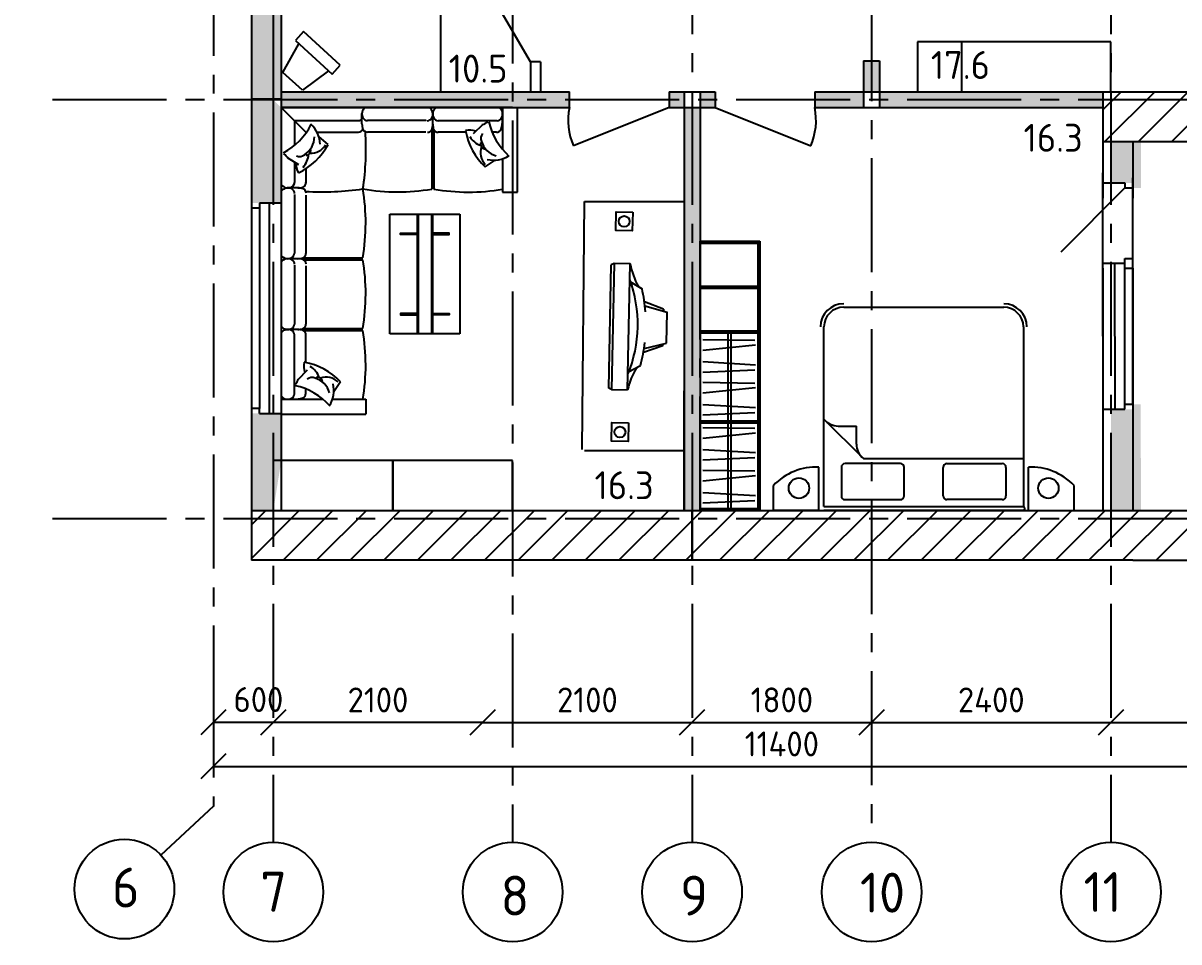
# Model space of a CAD drawing. Header units: millimetres. Extents: x -257254 to 390979, y -202328 to 355504.
# Drawn here: x 89720 to 101310, y 75030 to 84244 of the extents above; entities that cross this region are included whole.
import ezdxf

# ---------------------------------------------------------------- set-up
doc = ezdxf.new("R2010")
doc.units = ezdxf.units.MM
doc.linetypes.add('CENTER2', pattern=[28.575, 19.05, -3.175, 3.175, -3.175])
doc.layers.get('0').update_dxf_attribs({"lineweight": 25})
for name, color, linetype in [('МЕБЕЛЬ', 104, 'Continuous'), ('Окна', 4, 'Continuous'), ('оси', 1, 'CENTER2')]:
    doc.layers.add(name, color=color, linetype=linetype)
doc.styles.get("Standard").update_dxf_attribs({"font": 'GOST_Common.ttf'})
doc.dimstyles.new('ISO-25', dxfattribs={"dimtxt": 250, "dimasz": 250, "dimexe": 1.25, "dimexo": 0.625, "dimgap": 100, "dimtad": 1, "dimdec": 0, "dimtxsty": 'Standard', "dimblk": 'OBLIQUE', "dimcen": 2.5, "dimadec": 0, "dimazin": 0, "dimtfac": 1, "dimtdec": 0, "dimtmove": 0, "dimatfit": 3, "dimfxl": 1, "dimarcsym": 0})

# ---------------------------------------------------------------- blocks, each defined once
blk = doc.blocks.new('_Oblique')
at = {"color": 0, "linetype": 'ByBlock', "lineweight": -2}
blk.add_line((-0.5, -0.5), (0.5, 0.5), dxfattribs=at)
blk = doc.blocks.new('*D21')
at = {"color": 0, "lineweight": -2, "ltscale": 50, "transparency": 16777216}
for p, q in [((94329, 77232), (94329, 77232)), ((94329, 77231), (96429, 77231)), ((96429, 77232), (96429, 77232))]:
    blk.add_line(p, q, dxfattribs=at)
at = {"color": 0, "lineweight": -2, "ltscale": 50, "transparency": 16777216, "xscale": 250, "yscale": 250, "zscale": 250, "rotation": 180}
blk.add_blockref('_Oblique', (94329, 77231), dxfattribs=at)
at = {"color": 0, "lineweight": -2, "ltscale": 50, "transparency": 16777216, "xscale": 250, "yscale": 250, "zscale": 250}
blk.add_blockref('_Oblique', (96429, 77231), dxfattribs=at)
at = {"color": 0, "ltscale": 50, "transparency": 16777216, "insert": (95379, 77456), "char_height": 250, "attachment_point": 5}
blk.add_mtext('2100', dxfattribs=at)
blk = doc.blocks.new('*D22')
at = {"color": 0, "lineweight": -2, "ltscale": 50, "transparency": 16777216}
for p, q in [((96429, 77231), (98229, 77231)), ((96429, 77230), (96429, 77230)), ((98229, 77230), (98229, 77230))]:
    blk.add_line(p, q, dxfattribs=at)
at = {"color": 0, "lineweight": -2, "ltscale": 50, "transparency": 16777216, "xscale": 250, "yscale": 250, "zscale": 250, "rotation": 180}
blk.add_blockref('_Oblique', (96429, 77231), dxfattribs=at)
at = {"color": 0, "lineweight": -2, "ltscale": 50, "transparency": 16777216, "xscale": 250, "yscale": 250, "zscale": 250}
blk.add_blockref('_Oblique', (98229, 77231), dxfattribs=at)
at = {"color": 0, "ltscale": 50, "transparency": 16777216, "insert": (97329, 77456), "char_height": 250, "attachment_point": 5}
blk.add_mtext('1800', dxfattribs=at)
blk = doc.blocks.new('*D23')
at = {"color": 0, "lineweight": -2, "ltscale": 50, "transparency": 16777216}
for p, q in [((98229, 77231), (100629, 77231)), ((98229, 77230), (98229, 77230)), ((100629, 77232), (100629, 77232))]:
    blk.add_line(p, q, dxfattribs=at)
at = {"color": 0, "lineweight": -2, "ltscale": 50, "transparency": 16777216, "xscale": 250, "yscale": 250, "zscale": 250, "rotation": 180}
blk.add_blockref('_Oblique', (98229, 77231), dxfattribs=at)
at = {"color": 0, "lineweight": -2, "ltscale": 50, "transparency": 16777216, "xscale": 250, "yscale": 250, "zscale": 250}
blk.add_blockref('_Oblique', (100629, 77231), dxfattribs=at)
at = {"color": 0, "ltscale": 50, "transparency": 16777216, "insert": (99429, 77456), "char_height": 250, "attachment_point": 5}
blk.add_mtext('2400', dxfattribs=at)
blk = doc.blocks.new('*D24')
at = {"color": 0, "lineweight": -2, "ltscale": 50, "transparency": 16777216}
for p, q in [((100629, 77232), (100629, 77232)), ((100629, 77231), (103029, 77231)), ((103029, 77232), (103029, 77232))]:
    blk.add_line(p, q, dxfattribs=at)
at = {"color": 0, "lineweight": -2, "ltscale": 50, "transparency": 16777216, "xscale": 250, "yscale": 250, "zscale": 250, "rotation": 180}
blk.add_blockref('_Oblique', (100629, 77231), dxfattribs=at)
at = {"color": 0, "lineweight": -2, "ltscale": 50, "transparency": 16777216, "xscale": 250, "yscale": 250, "zscale": 250}
blk.add_blockref('_Oblique', (103029, 77231), dxfattribs=at)
at = {"color": 0, "ltscale": 50, "transparency": 16777216, "insert": (101829, 77456), "char_height": 250, "attachment_point": 5}
blk.add_mtext('2400', dxfattribs=at)
blk = doc.blocks.new('*D25')
at = {"color": 0, "lineweight": -2, "ltscale": 50, "transparency": 16777216}
for p, q in [((92229, 77232), (92229, 77232)), ((94329, 77231), (92229, 77231)), ((94329, 77232), (94329, 77232))]:
    blk.add_line(p, q, dxfattribs=at)
at = {"color": 0, "lineweight": -2, "ltscale": 50, "transparency": 16777216, "xscale": 250, "yscale": 250, "zscale": 250, "rotation": 180}
blk.add_blockref('_Oblique', (92229, 77231), dxfattribs=at)
at = {"color": 0, "lineweight": -2, "ltscale": 50, "transparency": 16777216, "xscale": 250, "yscale": 250, "zscale": 250}
blk.add_blockref('_Oblique', (94329, 77231), dxfattribs=at)
at = {"color": 0, "ltscale": 50, "transparency": 16777216, "insert": (93279, 77456), "char_height": 250, "attachment_point": 5}
blk.add_mtext('2100', dxfattribs=at)
blk = doc.blocks.new('*D66')
at = {"color": 0, "lineweight": -2, "transparency": 16777216}
for p, q in [((91629, 77232), (91629, 77230)), ((92229, 77231), (91629, 77231)), ((92229, 77232), (92229, 77232))]:
    blk.add_line(p, q, dxfattribs=at)
at = {"color": 0, "lineweight": -2, "transparency": 16777216, "xscale": 250, "yscale": 250, "zscale": 250, "rotation": 180}
blk.add_blockref('_Oblique', (91629, 77231), dxfattribs=at)
at = {"color": 0, "lineweight": -2, "transparency": 16777216, "xscale": 250, "yscale": 250, "zscale": 250}
blk.add_blockref('_Oblique', (92229, 77231), dxfattribs=at)
at = {"color": 0, "transparency": 16777216, "insert": (92080, 77460), "char_height": 250, "attachment_point": 5}
blk.add_mtext('600', dxfattribs=at)
blk = doc.blocks.new('*D69')
at = {"color": 0, "lineweight": -2, "transparency": 16777216}
for p, q in [((103029, 77635), (103029, 76788)), ((91629, 77192), (91629, 76788)), ((91629, 76790), (103029, 76790))]:
    blk.add_line(p, q, dxfattribs=at)
at = {"color": 0, "lineweight": -2, "transparency": 16777216, "xscale": 250, "yscale": 250, "zscale": 250, "rotation": 180}
blk.add_blockref('_Oblique', (91629, 76790), dxfattribs=at)
at = {"color": 0, "lineweight": -2, "transparency": 16777216, "xscale": 250, "yscale": 250, "zscale": 250}
blk.add_blockref('_Oblique', (103029, 76790), dxfattribs=at)
at = {"color": 0, "transparency": 16777216, "insert": (97329, 77015), "char_height": 250, "attachment_point": 5}
blk.add_mtext('11400', dxfattribs=at)

msp = doc.modelspace()

# ---------------------------------------------------------------- hatches: boundary and pattern name
h = msp.add_hatch()
h.set_pattern_fill('LINE', color=256, scale=75, angle=45)
h.paths.add_polyline_path([(84269.1248, 96076.14076), (83829.02596, 96076.14076), (83829.02596, 95656.14076), (84319.02935, 95656.14076), (84319.04756, 95736.2669), (84269.04756, 95736.27826)])
h.paths.add_polyline_path([(84269.14298, 96156.14076), (83829.02596, 96156.14076), (83829.02596, 96076.14076), (84269.1248, 96076.14076)])
h.paths.add_polyline_path([(88029.02596, 96076.14076), (85179.12483, 96076.14076), (85179.04754, 95736.07144), (85129.04754, 95736.08281), (85129.02937, 95656.14076), (88029.02596, 95656.14076)])
h.paths.add_polyline_path([(88029.02596, 96156.14076), (85179.14301, 96156.14076), (85179.12483, 96076.14076), (88029.02596, 96076.14076)])
h.paths.add_polyline_path([(88641.31346, 96076.14076), (88029.02596, 96076.14076), (88029.02596, 95656.14076), (88641.31346, 95656.14076)])
h.paths.add_polyline_path([(88641.31346, 96156.14076), (88029.02596, 96156.14076), (88029.02596, 96076.14076), (88641.31346, 96076.14076)])
h.paths.add_polyline_path([(89829.02596, 96076.14076), (89541.31346, 96076.14076), (89541.31346, 95656.14076), (89829.02596, 95656.14076)])
h.paths.add_polyline_path([(90226.71928, 96076.14076), (89829.02596, 96076.14076), (89829.02596, 95656.14076), (90226.71928, 95656.14076)])
h.paths.add_polyline_path([(89829.02596, 96156.14076), (89541.31346, 96156.14076), (89541.31346, 96076.14076), (89829.02596, 96076.14076)])
h.paths.add_polyline_path([(90226.71928, 96156.14076), (89829.02596, 96156.14076), (89829.02596, 96076.14076), (90226.71928, 96076.14076)])
h.paths.add_polyline_path([(79756.60777, 105928.96897), (79543.96164, 106258.25342), (79583.19033, 106289.25519), (79533.41597, 106352.23814), (79209.02596, 106096.14076), (79209.02596, 104396.14076), (79661.44414, 104396.14076)])
h.paths.add_polyline_path([(80924.00783, 107216.15399), (80974.00783, 107216.14263), (80974.02601, 107296.14262), (80729.18573, 107296.2669), (80522.32176, 107133.0485), (80571.75307, 107070.49964), (80620.68613, 107089.2218), (80725.28447, 106956.86626), (80923.93055, 106876.14076), (80923.95264, 106973.3203)])
h.paths.add_polyline_path([(80923.93055, 106876.14076), (80715.5801, 106969.14588), (80870.41467, 106773.22297)])
h.paths.add_polyline_path([(82729.18573, 107296.01462), (82484.02586, 107295.96917), (82484.00768, 107215.96917), (82534.01677, 107215.95781), (82533.94275, 106970.25072), (82453.19725, 106876.14076), (82732.76744, 106956.86626), (82837.36578, 107089.2218), (82886.19019, 107070.36215), (82935.6215, 107132.91101)])
h.paths.add_polyline_path([(82742.47181, 106969.14588), (82533.93045, 106876.14076), (82586.46825, 106771.74376)])
h.paths.add_polyline_path([(84249.02596, 106096.14076), (83924.63594, 106352.23814), (83874.86158, 106289.25519), (83914.09027, 106258.25342), (83749.02596, 106150.61564), (83749.02596, 104476.14076), (84249.02596, 104476.14076)])
h.paths.add_polyline_path([(83829.02596, 106150.61564), (83653.86233, 105928.96897), (83749.02596, 105853.83979), (83829.02596, 105790.30438)])
h.paths.add_polyline_path([(88029.02596, 106150.61564), (87943.96164, 106258.25342), (87983.19033, 106289.25519), (87933.41597, 106352.23814), (87609.02596, 106096.14076), (87609.02596, 104396.14076), (88029.02596, 104396.14076)])
h.paths.add_polyline_path([(88029.02596, 106150.61564), (88029.02596, 105793.15046), (88202.98824, 105930.4891)])
h.paths.add_polyline_path([(88109.02596, 105856.30835), (88029.02596, 105793.15046), (88029.02596, 104476.14076), (88109.02596, 104476.14076)])
h.paths.add_polyline_path([(89324.01696, 107216.32372), (89374.00783, 107216.14263), (89374.02601, 107296.14262), (89129.18573, 107296.2669), (88922.43041, 107132.91101), (88971.86172, 107070.36215), (89010.98176, 107101.50141), (89115.5801, 106969.14588), (89323.93055, 106876.14076), (89323.94356, 106973.38678)])
h.paths.add_polyline_path([(89323.93055, 106876.14076), (89115.5801, 106969.14588), (89270.38232, 106773.2639)])
h.paths.add_polyline_path([(91129.18573, 107296.01462), (90884.02586, 107295.96917), (90884.00768, 107215.96917), (90933.99764, 107215.95781), (90933.9223, 106796.09531), (90929.80134, 106796.12169), (90938.04137, 106876.12169), (91132.76744, 106956.86626), (91237.36578, 107089.2218), (91286.29884, 107070.49964), (91335.73015, 107133.0485)])
h.paths.add_polyline_path([(91142.47181, 106969.14588), (90854.11139, 106876.14076), (90986.46825, 106771.74376)])
h.paths.add_polyline_path([(92649.02596, 106096.14076), (92324.63594, 106352.23814), (92274.86158, 106289.25519), (92314.09027, 106258.25342), (92229.02596, 106150.61564), (92229.02596, 104476.14076), (92649.02596, 104476.14076)])
h.paths.add_polyline_path([(92229.02596, 106150.61564), (92053.86233, 105928.96897), (92149.02596, 105853.83979), (92149.02596, 105847.33451), (92229.02596, 105784.17661)])
h.paths.add_polyline_path([(92229.02596, 105784.17661), (92149.02596, 105847.33451), (92149.02596, 104476.14076), (92229.02596, 104476.14076)])
h.paths.add_polyline_path([(98349.02596, 106016.14076), (98399.02596, 106016.14076), (98399.02596, 106096.14076), (96429.02596, 106096.14076), (96429.02596, 105676.14076), (98349.02596, 105676.14076)])
h.paths.add_polyline_path([(100629.02596, 106096.14076), (99809.02596, 106096.14076), (99809.02596, 106016.14076), (99859.02596, 106016.14076), (99859.02596, 105676.14076), (100629.02596, 105676.14076)])
h.paths.add_polyline_path([(101829.02596, 106096.14076), (100629.02596, 106096.14076), (100629.02596, 105676.14076), (101829.02596, 105676.14076)])
h.paths.add_polyline_path([(98349.02596, 105676.14076), (96429.02596, 105676.14076), (96429.02596, 105596.14076), (98349.02596, 105596.14076)])
h.paths.add_polyline_path([(101829.02596, 105676.14076), (100629.02596, 105676.14076), (100629.02596, 105597.83062), (101750.72754, 105597.83062), (101829.02596, 105597.56509)])
h.paths.add_polyline_path([(100629.02596, 105676.14076), (99859.02596, 105676.14076), (99859.02596, 105597.83062), (100629.02596, 105597.83062)])
h.paths.add_polyline_path([(102249.02596, 106096.14076), (101829.02596, 106096.14076), (101829.02596, 105676.14076), (102249.02596, 105676.14076)])
h.paths.add_polyline_path([(102249.02596, 105676.14076), (101829.02596, 105676.14076), (101829.02596, 105597.56509), (101829.02596, 105596.14076), (102249.02596, 105596.14076)])
h.paths.add_polyline_path([(102249.02596, 105596.14076), (101829.02596, 105596.14076), (101829.02596, 104476.14076), (102249.02596, 104476.14076)])
h.paths.add_polyline_path([(101829.02596, 105596.14076), (101749.02596, 105596.14076), (101749.02882, 104476.14076), (101829.02596, 104476.14076)])
h.paths.add_polyline_path([(102249.02596, 104476.14076), (101829.02596, 104476.14076), (101829.02596, 104096.05804), (102169.02596, 104096.05804), (102169.02596, 104046.05804), (102249.02596, 104046.05804)])
h.paths.add_polyline_path([(101829.02596, 104476.14076), (101749.02882, 104476.14076), (101749.0298, 104096.05804), (101829.02596, 104096.05804)])
h.paths.add_polyline_path([(102249.02596, 102036.05804), (102169.02596, 102036.05804), (102169.02596, 101986.05804), (101829.02596, 101986.05804), (101829.02596, 100276.14076), (102249.02596, 100276.14076)])
h.paths.add_polyline_path([(101829.02596, 101986.05804), (101749.0352, 101986.05804), (101749.03958, 100276.14076), (101829.02596, 100276.14076)])
h.paths.add_polyline_path([(102249.02596, 96496.14076), (100629.02596, 96496.14076), (100629.02596, 96076.14076), (102304.7226, 96076.14076), (102409.64482, 96159.6608), (102440.78451, 96120.5415), (102505.1206, 96171.75422)])
h.paths.add_polyline_path([(101946.34822, 96076.14076), (100629.02596, 96076.14076), (100629.02596, 95996.14076), (102009.50611, 95996.14076)])
h.paths.add_polyline_path([(102249.02596, 88096.14076), (100549.02596, 88096.14076), (100549.02596, 87676.14076), (102304.7226, 87676.14076), (102409.64482, 87759.6608), (102440.78451, 87720.5415), (102505.1206, 87771.75422)])
h.paths.add_polyline_path([(101947.32502, 87676.14076), (100549.02596, 87676.14076), (100549.02596, 87596.14076), (102006.72498, 87596.14076), (102082.94196, 87499.59926), (102085.24966, 87501.43622)])
h.paths.add_polyline_path([(103284.81847, 86782.39757), (103223.97279, 86733.96328), (103255.7447, 86695.90254), (103121.54533, 86589.07735), (103029.04309, 86381.39591), (103127.56161, 86381.37352), (103369.20895, 86381.3186), (103368.96475, 86331.31865), (103448.83861, 86331.3005), (103449.02596, 86576.14076)])
h.paths.add_polyline_path([(103121.08747, 86589.65671), (102927.08682, 86435.22859), (103029.04309, 86381.39591), (102948.91306, 86381.41412)])
h.paths.add_polyline_path([(103029.04309, 86381.39591), (103029.07144, 86381.3959), (103127.56161, 86381.37352)], flags=17)
h.paths.add_polyline_path([(103449.02596, 84576.14077), (103448.96139, 84821.29148), (103368.83525, 84821.32788), (103368.84303, 84771.31878), (102948.84304, 84771.41424), (103029.02596, 84771.39602), (103029.02596, 84826.14076), (103029.02596, 84749.72199), (103121.70078, 84563.40087), (103255.90014, 84456.57568), (103225.03236, 84417.80044), (103285.87804, 84369.36615)])
h.paths.add_polyline_path([(103029.02596, 84749.72199), (103029.02596, 84771.39602), (102927.24227, 84717.24964), (103121.24292, 84562.82152)])
h.paths.add_polyline_path([(102505.1206, 83380.52731), (102440.78451, 83431.74003), (102409.64482, 83392.62073), (102304.7226, 83476.14076), (100548.53891, 83476.14076), (100548.53891, 83056.14076), (102249.02596, 83056.14076)])
h.paths.add_polyline_path([(102085.24966, 83650.8453), (101947.32502, 83476.14076), (102304.7226, 83476.14076)])
h.paths.add_polyline_path([(102085.24966, 83650.8453), (102082.94196, 83652.68227), (102006.72498, 83556.14076), (100629.02596, 83556.14076), (100629.02596, 83476.14076), (101947.32502, 83476.14076)])
h.paths.add_polyline_path([(100629.02596, 79276.14076), (98229.02596, 79276.14076), (98229.02596, 78856.14076), (100629.02596, 78856.14076)])
h.paths.add_polyline_path([(98229.02596, 79276.14076), (96429.02596, 79276.14076), (96429.02596, 78856.14076), (98229.02596, 78856.14076)])
h.paths.add_polyline_path([(96429.02596, 79276.14076), (94329.02596, 79276.14076), (94329.02596, 78856.14076), (96429.02596, 78856.14076)])
h.paths.add_polyline_path([(94329.02596, 79276.14076), (92229.02596, 79276.14076), (92229.02596, 78856.14076), (94329.02596, 78856.14076)])
h.paths.add_polyline_path([(92229.02596, 79276.14076), (92009.02596, 79276.14076), (92009.02596, 78856.14076), (92229.02596, 78856.14076)])
h.paths.add_polyline_path([(92229.02596, 79356.14076), (92009.02596, 79356.14076), (92009.02596, 79276.14076), (92229.02596, 79276.14076)])
h.paths.add_polyline_path([(94329.02596, 79356.14076), (93429.02596, 79356.14076), (92229.02596, 79356.14076), (92229.02596, 79276.14076), (94329.02596, 79276.14076)])
h.paths.add_polyline_path([(96429.02596, 79356.14076), (94329.02596, 79356.14076), (94329.02596, 79276.14076), (96429.02596, 79276.14076)])
h.paths.add_polyline_path([(98229.02596, 79356.14076), (97748.89825, 79356.14076), (96509.02596, 79356.14076), (96429.02596, 79356.14076), (96429.02596, 79276.14076), (98229.02596, 79276.14076)])
h.paths.add_polyline_path([(100629.02596, 79356.14076), (98229.02596, 79356.14076), (98229.02596, 79276.14076), (100629.02596, 79276.14076)])
h = msp.add_hatch()
h.set_pattern_fill('AR-SAND', color=256, scale=5)
h.paths.add_polyline_path([(100929.24832, 88821.75325), (100850.70266, 88821.69861), (100850.01028, 88771.69811), (100628.78247, 88771.54421), (100629.02596, 88096.14076), (100929.02596, 88096.14076)])
h.paths.add_polyline_path([(92309.02596, 95656.14076), (92009.02596, 95656.14076), (92009.02596, 90976.14076), (92309.02596, 90976.14076)])
h.paths.add_polyline_path([(92309.02596, 90976.14076), (92009.02596, 90976.14076), (92009.02596, 90317.36501), (92009.02596, 90317.36501), (92009.02596, 90367.36501), (92309.02596, 90367.36501)])
h.paths.add_polyline_path([(92309.02596, 88257.36501), (92009.02596, 88257.36501), (92009.02596, 88307.36501), (92009.02596, 88307.36501), (92009.02596, 87676.14076), (92309.02596, 87676.14076)])
h.paths.add_polyline_path([(92309.02596, 87676.14076), (92009.02596, 87676.14076), (92009.02596, 86389.24498), (92009.02596, 86389.24498), (92009.02596, 86439.24498), (92309.02596, 86439.24498)])
h.paths.add_polyline_path([(92309.02596, 84329.24498), (92009.02596, 84329.24498), (92009.02596, 84379.24498), (92009.02596, 83476.14076), (92309.02596, 83476.14076)])
h.paths.add_polyline_path([(92309.02596, 83396.14076), (92229.02596, 83476.14076), (92009.02596, 83476.14076), (92009.02596, 82389.04443), (92009.02596, 82389.04443), (92009.02596, 82439.04443), (92309.02596, 82439.04443)])
h.paths.add_polyline_path([(92309.02596, 80329.04443), (92009.02596, 80329.04443), (92009.02596, 80379.04443), (92009.02596, 79356.14076), (92229.02596, 79356.14076), (92309.02596, 79856.14076)])
h.paths.add_polyline_path([(100928.64347, 80421.75283), (100849.8365, 80421.698), (100849.87129, 80371.69802), (100628.64347, 80371.54411), (100629.02596, 79356.14076), (100929.02596, 79356.14076)])
h.paths.add_polyline_path([(100929.02596, 83056.14076), (100629.02596, 83056.14076), (100628.62097, 82641.54475), (100847.95654, 82641.69733), (100848.32688, 82591.69758), (100928.95652, 82591.75367)])
h.paths.add_polyline_path([(100929.02596, 91456.14076), (100629.02596, 91456.14076), (100629.02596, 91141.54495), (100848.36153, 91141.69754), (100848.39631, 91091.69755), (100929.02596, 91091.75364)])
at = {"ltscale": 50}
h = msp.add_hatch(color=256, dxfattribs=at)
h.dxf.hatch_style = 1
h.paths.add_polyline_path([(94329.02596, 87756.14076), (93083.39511, 87756.14076), (92309.02596, 87756.14076), (92309.02596, 87676.14076), (94329.02596, 87676.14076)])
h.paths.add_polyline_path([(94329.02596, 87676.14076), (92309.02596, 87676.14076), (92309.02596, 87596.14076), (93083.39511, 87596.14076), (94329.02596, 87596.14076)])
h.paths.add_polyline_path([(95031.69053, 87756.14076), (94329.02596, 87756.14076), (94329.02596, 87676.14076), (95031.69053, 87676.14076)])
h.paths.add_polyline_path([(95031.69053, 87676.14076), (94329.02596, 87676.14076), (94329.02596, 87596.14076), (95031.69053, 87596.14076)])
h.paths.add_polyline_path([(96349.02596, 87756.14076), (96031.69053, 87756.14076), (96031.69053, 87676.14076), (96349.02596, 87676.14076)])
h.paths.add_polyline_path([(96349.02596, 87676.14076), (96031.69053, 87676.14076), (96031.69053, 87596.14076), (96349.02596, 87596.14076)])
h.paths.add_polyline_path([(98149.02596, 83556.14076), (97659.02596, 83556.14076), (97659.02596, 83476.14076), (98149.02596, 83476.14076)])
h.paths.add_polyline_path([(100548.53891, 83556.14076), (99638.88258, 83556.14076), (98309.02596, 83556.14076), (98309.02596, 83476.14076), (100548.53891, 83476.14076)])
h.paths.add_polyline_path([(100548.53891, 83476.14076), (98309.02596, 83476.14076), (98309.02596, 83396.14076), (100548.53891, 83396.14076)])
h.paths.add_polyline_path([(98309.02596, 83866.14076), (98229.02596, 83866.14076), (98229.02596, 83556.14076), (98309.02596, 83556.14076)])
h.paths.add_polyline_path([(98229.02596, 83866.14076), (98149.02596, 83866.14076), (98149.02596, 83556.14076), (98229.02596, 83556.14076)])
h.paths.add_polyline_path([(98149.02596, 83476.14076), (97659.02596, 83476.14076), (97659.02596, 83396.14076), (98149.02596, 83396.14076)])
h.paths.add_polyline_path([(98149.02596, 87676.14076), (98149.02596, 87756.14076), (96509.02596, 87756.14076), (96509.02596, 87676.14076)])
h.paths.add_polyline_path([(98309.02596, 87756.14076), (98309.02596, 87676.14076), (100549.02596, 87676.14076), (100549.02596, 87756.14076)])
h.paths.add_polyline_path([(98149.02596, 87596.14076), (98149.02596, 87676.14076), (96509.02596, 87676.14076), (96509.02596, 87596.14076)])
h.paths.add_polyline_path([(98309.02596, 87676.14076), (98309.02596, 87596.14076), (100549.02596, 87596.14076), (100549.02596, 87676.14076)])
h = msp.add_hatch(color=256, dxfattribs=at)
h.dxf.hatch_style = 1
h.paths.add_polyline_path([(98229.02596, 87596.14076), (98149.02596, 87596.14076), (98149.02596, 84866.14076), (98229.02596, 84866.14076)])
h.paths.add_polyline_path([(98309.02596, 87596.14076), (98229.02596, 87596.14076), (98229.02596, 84866.14076), (98309.02596, 84866.14076)])
h.paths.add_polyline_path([(94329.02596, 83556.14076), (92309.02596, 83556.14076), (92309.02596, 83476.14076), (94329.02596, 83476.14076)])
h.paths.add_polyline_path([(94329.02596, 83476.14076), (92309.02596, 83476.14076), (92309.02596, 83396.14076), (94329.02596, 83396.14076)])
h.paths.add_polyline_path([(95199.02596, 83556.14076), (94329.02596, 83556.14076), (94329.02596, 83476.14076), (95199.02596, 83476.14076)])
h.paths.add_polyline_path([(95199.02596, 83476.14076), (94329.02596, 83476.14076), (94329.02596, 83396.14076), (95199.02596, 83396.14076)])
h.paths.add_polyline_path([(96349.02596, 83556.14076), (96199.02596, 83556.14076), (96199.02596, 83476.14076), (96349.02596, 83476.14076)])
h.paths.add_polyline_path([(96349.02596, 83476.14076), (96199.02596, 83476.14076), (96199.02596, 83396.14076), (96349.02596, 83396.14076)])
h.paths.add_polyline_path([(96659.02596, 83556.14076), (96509.02596, 83556.14076), (96509.02596, 83476.14076), (96659.02596, 83476.14076)])
h.paths.add_polyline_path([(96659.02596, 83476.14076), (96509.02596, 83476.14076), (96509.02596, 83396.14076), (96659.02596, 83396.14076)])
h = msp.add_hatch(color=256, dxfattribs=at)
h.dxf.hatch_style = 1
h.paths.add_polyline_path([(96349.02596, 79356.14076), (96429.02596, 79356.14076), (96429.02596, 83396.14076), (96349.02596, 83396.14076)])
h.paths.add_polyline_path([(96509.02596, 83396.14076), (96429.02596, 83396.14076), (96429.02596, 79356.14076), (96509.02596, 79356.14076)])
h = msp.add_hatch()
h.set_pattern_fill('LINE', color=256, scale=75, angle=45)
h.paths.add_polyline_path([(102249.02596, 79356.14076), (100629.02596, 79356.14076), (100629.02596, 78856.14076), (100849.02596, 78856.14076), (102249.02596, 78856.14076)])

# ---------------------------------------------------------------- linework, layer by layer
at = {"ltscale": 20}
for p, q in [((92309.02596, 96156.14076), (92309.02596, 83396.14076)), ((92009.02596, 95656.14076), (92009.02596, 78856.14076)), ((92309.02596, 83556.14076), (95199.02596, 83556.14076)), ((95199.02596, 83396.14076), (95199.02596, 83556.14076)), ((96199.02596, 83556.14076), (96199.02596, 83396.14076)), ((96199.02596, 83556.14076), (96659.02596, 83556.14076)), ((96349.02596, 83556.14076), (96349.02596, 79356.14076)), ((96509.02596, 83556.14076), (96509.02596, 79356.14076)), ((96659.02596, 83556.14076), (96659.02596, 83396.14076)), ((97659.02596, 83556.14076), (102006.72498, 83556.14076)), ((97659.02596, 83556.14076), (97659.02596, 83396.14076)), ((99638.88258, 83556.14076), (102006.72498, 83556.14076)), ((100548.53891, 83556.14076), (100548.53891, 82486.64907)), ((100549.02596, 83556.14076), (102006.72498, 83556.14076)), ((92309.02596, 83396.14076), (95199.02596, 83396.14076)), ((92309.02596, 83396.14076), (92309.02596, 79356.14076)), ((96199.02596, 83396.14076), (95240.06387, 83011.67856)), ((96199.02596, 83396.14076), (96659.02596, 83396.14076)), ((96659.02596, 83396.14076), (97617.98804, 83011.67856)), ((97659.02596, 83396.14076), (100548.53891, 83396.14076)), ((100548.53891, 83056.14076), (102249.02596, 83056.14076)), ((100849.02596, 83056.14076), (100849.02596, 82486.64907)), ((100849.02596, 81786.64907), (100849.02596, 79356.14076)), ((92009.02596, 79356.14076), (102249.02596, 79356.14076)), ((100849.02596, 78856.14076), (92009.02596, 78856.14076)), ((100849.02596, 78856.14076), (102249.02596, 78856.14076))]:
    msp.add_line(p, q, dxfattribs=at)
for p, q in [((94809.02596, 83856.14076), (94315.12163, 84700.78883)), ((100550.01034, 80371.54506), (100548.78247, 80371.54506)), ((91629.02596, 76391.0544), (91101.9012, 75899.70527))]:
    msp.add_line(p, q)
at = {"ltscale": 50}
for p, q in [((94909.02596, 83856.14076), (94809.02596, 83856.14076)), ((94809.02596, 83856.14076), (94809.02596, 83556.14076)), ((94909.02596, 83856.14076), (94909.02596, 83556.14076)), ((98149.02596, 83866.14076), (98309.02596, 83866.14076)), ((98149.02596, 83866.14076), (98149.02596, 83396.14076)), ((98309.02596, 83866.14076), (98309.02596, 83396.14076)), ((100549.02596, 81786.64907), (100549.02596, 79356.14076)), ((96349.02596, 79356.14076), (96349.02596, 80556.14076)), ((96509.02596, 79356.14076), (99239.02596, 79356.14076))]:
    msp.add_line(p, q, dxfattribs=at)
at = {"lineweight": 35, "ltscale": 50}
msp.add_line((92309.02596, 83476.14076), (92009.02596, 83476.14076), dxfattribs=at)
at = {"lineweight": 30, "ltscale": 50}
msp.add_line((96429.02596, 79356.14076), (96429.02596, 78856.14076), dxfattribs=at)
at = {"ltscale": 50}
for centre in [(90736.15422, 75558.78131), (92229.02596, 75529.63797), (94629.02596, 75529.63797), (96429.02596, 75529.63797), (98229.02596, 75529.63797), (100629.02596, 75529.63797)]:
    msp.add_circle(centre, 500, dxfattribs=at)
for centre, start, end in [((95823.24001, 83268.34874), 168.430012536, 203.755476307), ((97034.8119, 83268.34874), 336.244523693, 11.569987464)]:
    msp.add_arc(centre, 637.16088, start, end)
at = {"layer": 'МЕБЕЛЬ'}
for p, q in [((93909.02596, 83556.14076), (93909.02596, 84456.14076)), ((92531.81892, 84158.08843), (92450.67934, 84069.41786)), ((92900.68963, 83820.54673), (92531.81892, 84158.08843)), ((92325.84634, 83749.19835), (92486.75218, 84036.40876)), ((92450.67934, 84069.41786), (92819.55005, 83731.87616)), ((99129.02596, 84056.14076), (98689.02596, 84056.14076)), ((98689.02596, 84056.14076), (98689.02596, 83556.14076)), ((100629.02596, 84056.14076), (99129.02596, 84056.14076)), ((99129.02596, 84056.14076), (99129.02596, 83556.14076)), ((100629.02596, 83556.14076), (100629.02596, 84056.14076)), ((92819.55005, 83731.87616), (92900.68963, 83820.54673)), ((92521.8272, 83569.86259), (92325.84634, 83749.19835)), ((92782.57237, 83765.71324), (92521.8272, 83569.86259)), ((94678.47582, 82549.40161), (94678.47582, 83396.14076)), ((95326.5529, 79968.35936), (95349.02596, 82456.14076)), ((95349.02596, 82456.14076), (96349.02596, 82456.14076)), ((93399.04847, 81127.06051), (93399.04847, 82327.06051)), ((93399.04847, 82327.06051), (94099.04847, 82327.06051)), ((93671.16729, 82327.06051), (93671.16729, 81127.06051)), ((93681.16729, 82327.06051), (93681.16729, 81127.06051)), ((93816.92965, 82327.06051), (93816.92965, 81127.06051)), ((93826.92965, 82327.06051), (93826.92965, 81127.06051)), ((94099.04847, 82327.06051), (94099.04847, 81127.06051)), ((96509.02596, 82056.14076), (97109.02596, 82056.14076)), ((96509.02596, 82036.14076), (97089.02596, 82036.14076)), ((97089.02596, 82056.14076), (97089.02596, 79356.14076)), ((97109.02596, 82056.14076), (97109.02596, 79356.14076)), ((96509.02596, 81606.14076), (97109.02596, 81606.14076)), ((96509.02596, 81586.14076), (97089.02596, 81586.14076)), ((96509.02596, 81156.14076), (97089.02596, 81156.14076)), ((96509.02596, 81136.14076), (97109.02596, 81136.14076)), ((96788.74153, 81136.14076), (96788.74153, 80256.14076)), ((96817.33996, 81136.14076), (96817.33996, 80256.14076)), ((94099.04847, 81127.06051), (93399.04847, 81127.06051)), ((96535.1471, 81071.01752), (97056.89569, 81063.35134)), ((96535.1471, 80963.69015), (97064.56844, 81017.35392)), ((96535.1471, 80848.69642), (97064.56844, 80818.03153)), ((97056.89569, 80764.36776), (96535.1471, 80741.36905)), ((97089.02596, 80706.14076), (97109.02596, 80706.14076)), ((96535.1471, 80641.70785), (97056.89569, 80634.04167)), ((96535.1471, 80534.38048), (97064.56844, 80588.04425)), ((96535.1471, 80419.38676), (97064.56844, 80388.72186)), ((97056.89569, 80335.05809), (96535.1471, 80312.05938)), ((96509.02596, 80256.14076), (97089.02596, 80256.14076)), ((96509.02596, 80236.14076), (97109.02596, 80236.14076)), ((96788.74153, 80236.14076), (96788.74153, 79356.14076)), ((96817.33996, 80236.14076), (96817.33996, 79356.14076)), ((96535.1471, 80189.39931), (97056.89569, 80181.73313)), ((96535.1471, 80082.07194), (97064.56844, 80135.73571)), ((95349.02596, 79956.14076), (96349.02596, 79956.14076)), ((96535.1471, 79967.07821), (97064.56844, 79936.41332)), ((97056.89569, 79882.74955), (96535.1471, 79859.75084)), ((93429.02596, 79856.14076), (92229.02596, 79856.14076)), ((93429.02596, 79356.14076), (93429.02596, 79856.14076)), ((94629.02596, 79856.14076), (93429.02596, 79856.14076)), ((93429.02596, 79856.14076), (93429.02596, 79356.14076)), ((94629.02596, 79356.14076), (94629.02596, 79856.14076)), ((96535.1471, 79760.08964), (97056.89569, 79752.42346)), ((97089.02596, 79806.14076), (97109.02596, 79806.14076)), ((96535.1471, 79652.76227), (97064.56844, 79706.42604)), ((96535.1471, 79537.76855), (97064.56844, 79507.10365)), ((97056.89569, 79453.43988), (96535.1471, 79430.44117)), ((96509.02596, 79376.14076), (97089.02596, 79376.14076)), ((98714.94085, 79356.14076), (100258.64875, 79356.14076))]:
    msp.add_line(p, q, dxfattribs=at)
at = {"layer": 'МЕБЕЛЬ', "ltscale": 60}
for p, q in [((92555.76511, 83151.1032), (92309.02596, 83396.14076)), ((94628.47582, 83396.14076), (92309.02596, 83396.14076)), ((92310.72754, 80371.1032), (92310.72754, 83396.14076)), ((93118.47582, 83232.74228), (93118.47582, 83338.81784)), ((93828.47582, 83231.0407), (93828.47582, 83337.11625)), ((94528.47582, 83394.43917), (94528.47582, 82977.32709)), ((92440.54055, 83266.32775), (92440.54055, 83016.74406)), ((92440.54055, 83266.32775), (93080.71252, 83266.32775)), ((93763.42323, 83266.32775), (93173.52841, 83266.32775)), ((94473.42323, 83264.62617), (93883.52841, 83264.62617)), ((94235.37589, 83137.5133), (94333.73496, 83230.46135)), ((92555.76511, 83151.1032), (92555.76511, 83140.24825)), ((92555.76511, 83151.1032), (92563.3774, 83151.1032)), ((92666.83474, 83151.1032), (93081.91308, 83151.1032)), ((92778.45008, 83027.7033), (92685.6574, 83107.26842)), ((93757.3574, 83151.1032), (93172.32785, 83151.1032)), ((93818.47582, 83175.29391), (93818.47582, 82579.40161)), ((93838.47582, 83175.29391), (93838.47582, 82579.40161)), ((94160.29674, 83149.40161), (93882.32785, 83149.40161)), ((94467.3574, 83149.40161), (94425.01044, 83149.40161)), ((92486.16098, 82823.94103), (92370.28309, 82893.84212)), ((92555.76511, 82932.80033), (92555.76511, 82931.54202)), ((94528.47582, 82883.11351), (94528.47582, 82549.40161)), ((92440.54055, 82851.46067), (92440.54055, 82646.15579)), ((92555.76511, 82783.58235), (92555.76511, 82644.95523)), ((94353.49635, 82801.35927), (94454.98986, 82869.47798)), ((92475.82761, 82590.95946), (92369.75206, 82590.95946)), ((92440.54055, 82525.90687), (92440.54055, 81936.01205)), ((94528.47582, 82549.40161), (94678.47582, 82549.40161)), ((92555.76511, 82519.84104), (92555.76511, 81934.81149)), ((92474.12602, 81880.95946), (92368.05047, 81880.95946)), ((92475.82761, 81881.1032), (92369.75206, 81881.1032)), ((92529.87281, 81890.95946), (93125.76511, 81890.95946)), ((92529.87281, 81870.95946), (93125.76511, 81870.95946)), ((92440.54055, 81816.05061), (92440.54055, 81226.15579)), ((92555.76511, 81809.98478), (92555.76511, 81224.95523)), ((92474.12602, 81171.1032), (92368.05047, 81171.1032)), ((92529.87281, 81181.1032), (93125.76511, 81181.1032)), ((92529.87281, 81161.1032), (93125.76511, 81161.1032)), ((93095.76511, 81181.1032), (93095.76511, 81161.1032)), ((92440.54055, 80526.15579), (92440.54055, 81116.05061)), ((92555.76511, 80839.28228), (92555.76511, 81117.25117)), ((92567.65341, 80764.20313), (92474.70537, 80665.84406)), ((92555.76511, 80532.22162), (92555.76511, 80574.56858)), ((92903.80745, 80646.08267), (92835.68874, 80544.58916)), ((92310.72754, 80471.1032), (92727.83963, 80471.1032)), ((92822.05321, 80471.1032), (93155.76511, 80471.1032)), ((93155.76511, 80471.1032), (93155.76511, 80321.1032)), ((92309.02596, 80321.1032), (93155.76511, 80321.1032))]:
    msp.add_line(p, q, dxfattribs=at)
at = {"layer": 'МЕБЕЛЬ', "linetype": 'Continuous', "ltscale": 55}
for p, q in [((97948.88957, 81394.33733), (99553.51184, 81394.33733)), ((97751.20071, 79394.33733), (97751.20071, 81196.64846)), ((99751.20071, 81196.64846), (99751.20071, 79394.33733))]:
    msp.add_line(p, q, dxfattribs=at)
at = {"layer": 'МЕБЕЛЬ', "linetype": 'Continuous', "ltscale": 800}
for p, q in [((98146.25191, 79877.79266), (97751.20071, 80272.84387)), ((97894.2374, 80202.89833), (98076.30637, 80202.89833)), ((98076.30637, 80020.82935), (98076.30637, 80202.89833)), ((98146.25191, 79877.79266), (98751.20071, 79877.79266)), ((98751.20071, 79877.79266), (99751.20071, 79877.79266)), ((97701.03217, 79356.14076), (97701.03217, 79791.52371)), ((99801.36925, 79356.14076), (99801.36925, 79791.52371)), ((99748.89825, 79391.02151), (97748.89825, 79391.02151))]:
    msp.add_line(p, q, dxfattribs=at)
at = {"layer": 'МЕБЕЛЬ', "ltscale": 20}
for p, q in [((93083.39511, 79856.14076), (92229.02596, 79856.14076)), ((94283.39511, 79856.14076), (93429.02596, 79856.14076))]:
    msp.add_line(p, q, dxfattribs=at)
at = {"layer": 'МЕБЕЛЬ', "linetype": 'Continuous'}
for p, q in [((97243.75267, 79356.14076), (97243.75267, 79605.62406)), ((100258.64875, 79356.14076), (100258.64875, 79605.62406))]:
    msp.add_line(p, q, dxfattribs=at)
at = {"layer": 'МЕБЕЛЬ', "color": 33, "linetype": 'Continuous'}
for p, q in [((97701.03217, 79356.14076), (97243.75267, 79356.14076)), ((99801.36925, 79356.14076), (100258.64875, 79356.14076))]:
    msp.add_line(p, q, dxfattribs=at)
at = {"layer": 'МЕБЕЛЬ', "color": 33, "linetype": 'Continuous', "ltscale": 800}
msp.add_line((99748.89825, 79356.14076), (97748.89825, 79356.14076), dxfattribs=at)
at = {"layer": 'МЕБЕЛЬ', "linetype": 'Continuous'}
for points in [[(95832.94184, 82347.19915), (95829.19397, 82160.42028), (95662.57, 82163.76373), (95666.31787, 82350.5426)], [(95782.52755, 80564.86837), (95807.92757, 81830.70362), (95646.95909, 81833.93359), (95621.55907, 80568.09834)], [(95790.55008, 80234.56401), (95786.80221, 80047.78514), (95620.17824, 80051.12858), (95623.92611, 80237.90745)]]:
    msp.add_lwpolyline(points, close=True, dxfattribs=at)
at = {"layer": 'МЕБЕЛЬ'}
for points in [[(93671.16729, 82136.47741), (93671.16729, 82122.22799), (93505.39215, 82122.22799), (93505.39215, 82136.47741)], [(93826.92965, 82136.47741), (93826.92965, 82122.22799), (93992.70479, 82122.22799), (93992.70479, 82136.47741)], [(93671.16729, 81317.64361), (93671.16729, 81331.89302), (93505.39215, 81331.89302), (93505.39215, 81317.64361)], [(93826.92965, 81317.64361), (93826.92965, 81331.89302), (93992.70479, 81331.89302), (93992.70479, 81317.64361)]]:
    msp.add_lwpolyline(points, close=True, dxfattribs=at)
at = {"layer": 'МЕБЕЛЬ', "linetype": 'Continuous', "ltscale": 800}
for points in [[(95646.95909, 81833.93359), (95617.58243, 81818.99847)], [(95592.80519, 80584.19989), (95617.58243, 81818.99847)], [(95810.21876, 81649.19976), (95926.7616, 81579.2287)], [(96142.63021, 81374.68914), (95950.53971, 81449.93258)], [(95956.0061, 81407.16585), (96177.51326, 81344.99461)], [(96142.63021, 81374.68914), (96142.23307, 81354.89683)], [(96171.30019, 81035.36031), (96177.51326, 81344.99461)], [(95947.47731, 80982.12498), (96171.30019, 81035.36031)], [(96135.25402, 81007.08903), (96135.65117, 81026.88134)], [(96135.25402, 81007.08903), (95940.29971, 80939.61196)], [(95792.09801, 80746.13422), (95911.35396, 80811.37379)], [(95621.55907, 80568.09834), (95592.80519, 80584.19989)]]:
    msp.add_lwpolyline(points, dxfattribs=at)
at = {"layer": 'МЕБЕЛЬ', "linetype": 'Continuous'}
for points in [[(97925.74645, 79787.94798), (97925.74645, 79502.5796)], [(98518.51775, 79825.67513), (97963.4736, 79825.67513)], [(98556.24489, 79502.5796), (98556.24489, 79787.94798)], [(98946.15652, 79502.5796), (98946.15652, 79787.94798)], [(98983.88366, 79825.67513), (99538.92781, 79825.67513)], [(99576.65496, 79787.94798), (99576.65496, 79502.5796)], [(97963.4736, 79464.85245), (98518.51775, 79464.85245)], [(99538.92781, 79464.85245), (98983.88366, 79464.85245)]]:
    msp.add_lwpolyline(points, dxfattribs=at)
at = {"layer": 'МЕБЕЛЬ', "linetype": 'Continuous', "ltscale": 800}
for centre in [(95747.75592, 82255.48144), (95705.36416, 80142.8463)]:
    msp.add_circle(centre, 54.65854, dxfattribs=at)
at = {"layer": 'МЕБЕЛЬ', "linetype": 'Continuous', "ltscale": 55}
for centre in [(97500.34294, 79580.21677), (100002.05847, 79580.21677)]:
    msp.add_circle(centre, 102.43432, dxfattribs=at)
at = {"layer": 'МЕБЕЛЬ', "ltscale": 60}
for centre, radius, start, end in [((93199.0373, 83333.47266), 80.52176, 128.897059877, 208.588854595), ((93747.91434, 83331.77107), 80.52176, 331.411145405, 51.102940123), ((93747.91434, 83331.77107), 80.52176, 331.411145405, 51.102940123), ((93909.0373, 83331.77107), 80.52176, 128.897059877, 208.588854595), ((94447.91434, 83331.77107), 80.52176, 331.411145405, 51.102940123), ((92022.29021, 83522.45726), 656.26152, 298.088365959, 333.435372011), ((92420.86622, 83019.52568), 278.9501, 1.747944001, 48.711609458), ((93080.71252, 83316.32775), 50, 270, 334.676470376), ((93290.25047, 83233.55476), 171.77657, 180.271002366, 198.256446098), ((93173.52841, 83316.32775), 50, 205.323529624, 270), ((93773.42323, 83314.62617), 50, 270, 334.676470376), ((93656.70117, 83231.85318), 171.77657, 341.743553902, 359.728997634), ((94000.25047, 83231.85318), 171.77657, 180.271002366, 198.256446098), ((93883.52841, 83314.62617), 50, 205.323529624, 270), ((94228.43291, 83487.75777), 278.9501, 290.063246822, 303.058906752), ((95032.5445, 83397.55792), 656.26152, 192.567877779, 227.91488383), ((94473.42323, 83314.62617), 50, 270, 334.676470376), ((94225.62376, 83273.90968), 302.8528, 342.205658139, 0.126841584), ((92424.55279, 83105.74655), 217.08769, 302.625578133, 359.53410241), ((93081.91308, 83201.1032), 50, 270, 334.708747405), ((93172.32785, 83201.1032), 50, 205.291252595, 270), ((90432.76123, 82984.39334), 2725.7146, 351.491416133, 3.587173139), ((93774.62379, 83199.40161), 50, 270, 334.708747405), ((93882.32785, 83199.40161), 50, 205.291252595, 270), ((94201.23133, 83008.84996), 162.44818, 69.31171407, 105.686547362), ((94803.6568, 83278.88911), 656.26152, 189.971871819, 226.689891509), ((94397.39391, 83236.06241), 238.23812, 213.305341607, 248.280797953), ((94391.49894, 83086.86269), 81.05343, 142.621008283, 201.150082387), ((94467.3574, 83199.40161), 50, 270, 338.845580768), ((92197.87819, 83333.66974), 656.26152, 295.492360001, 332.21037969), ((92608.27308, 83108.64028), 169.3703, 265.606082495, 328.97798314), ((94330.10184, 83030.04629), 24.87608, 167.624698368, 191.369595391), ((94348.02334, 83033.65), 43.15631, 191.369595391, 206.123725784), ((94314.63443, 83033.44003), 9.04073, 127.716509573, 167.624698368), ((94477.01841, 82943.67338), 169.3703, 160.085594313, 223.457494957), ((94314.63443, 83033.44003), 9.04073, 87.808320778, 127.716509573), ((94371.90509, 83045.36182), 69.75527, 206.123725784, 217.716509573), ((94314.02884, 83017.61627), 24.87608, 72.160880321, 87.808320778), ((94523.39061, 83121.46859), 217.08769, 197.105089951, 254.013614228), ((94371.90509, 83045.36182), 69.75527, 217.716509573, 229.309293362), ((94354.56322, 83025.19342), 43.15631, 229.309293362, 244.063423756), ((94346.56789, 83008.75439), 24.87608, 244.063423756, 267.808320778), ((94345.9623, 82992.93063), 9.04073, 307.716509573, 319.907937101), ((92150.54606, 82723.53179), 278.9501, 35.583735003, 48.579394935), ((92493.18875, 82987.92427), 81.05343, 248.141496464, 306.670570569), ((92347.85222, 82953.68099), 238.23812, 318.825829788, 353.801286135), ((92580.63976, 82931.8083), 24.87608, 177.681368503, 193.328808959), ((92565.23097, 82928.15763), 9.04073, 193.32880896, 233.236997755), ((92565.23097, 82928.15763), 9.04073, 233.236997755, 273.145186551), ((92564.36214, 82943.96913), 24.87608, 273.145186551, 296.890083573), ((92556.09435, 82960.27283), 43.15631, 296.890083573, 311.644213966), ((92538.41926, 82980.14984), 69.75527, 311.644213966, 323.236997755), ((92538.41926, 82980.14984), 69.75527, 323.236997755, 334.829781544), ((92595.88038, 82969.18275), 9.04073, 53.236997755, 65.428425282), ((92595.88038, 82969.18275), 9.04073, 13.328808959, 53.236997755), ((92562.4926, 82968.83707), 43.15631, 334.829781544, 349.583911938), ((92580.47159, 82965.53209), 24.87608, 349.583911938, 13.32880896), ((94345.9623, 82992.93063), 9.04073, 267.808320778, 307.716509573), ((94441.30027, 83148.09197), 278.9501, 256.22745582, 303.191121277), ((92619.2691, 82825.46968), 162.44818, 174.832202251, 211.207035545), ((92390.54055, 82646.15579), 50, 295.323529624, 0), ((92392.24214, 82646.01205), 50, 295.323529624, 0), ((92505.76511, 82644.95523), 50, 295.291252595, 0), ((92507.4667, 82644.81149), 50, 295.291252595, 0), ((92375.09724, 82671.52094), 80.52176, 218.897059876, 298.588854595), ((92375.09724, 82510.39798), 80.52176, 61.411145405, 141.102940124), ((92392.24214, 82535.90687), 50, 0, 64.676470376), ((92475.01513, 82762.73411), 171.77657, 270.271002366, 288.256446098), ((92475.01513, 82419.18482), 171.77657, 71.743553902, 89.728997634), ((92507.4667, 82537.10743), 50, 0, 64.708747405), ((92724.17656, 85276.67405), 2725.7146, 266.412826861, 278.508583867), ((91099.09844, 82240.95946), 2056.66667, 350.201815092, 9.515594674), ((93478.47582, 84607.76987), 2056.66667, 260.201815092, 279.515594675), ((94188.47582, 84606.06828), 2056.66667, 260.201815092, 279.515594675), ((92373.39565, 81961.52094), 80.52176, 218.897059876, 298.588854595), ((92375.09724, 81961.66468), 80.52176, 218.897059876, 298.588854595), ((92375.09724, 81800.54172), 80.52176, 61.411145405, 141.102940124), ((92390.54055, 81936.01205), 50, 295.323529624, 0), ((92392.24214, 81826.05061), 50, 0, 64.676470376), ((92473.31354, 82052.73411), 171.77657, 270.271002366, 288.256446098), ((92475.01513, 82052.87785), 171.77657, 270.271002366, 288.256446098), ((92475.01513, 81709.32855), 171.77657, 71.743553902, 89.728997634), ((92505.76511, 81934.81149), 50, 295.291252595, 0), ((92507.4667, 81827.25117), 50, 0, 64.708747405), ((91099.09844, 81531.1032), 2056.66667, 350.201815092, 9.515594674), ((92373.39565, 81251.66468), 80.52176, 218.897059876, 298.588854595), ((92373.39565, 81090.54172), 80.52176, 61.411145405, 141.102940124), ((92390.54055, 81226.15579), 50, 295.323529624, 0), ((92390.54055, 81116.05061), 50, 0, 64.676470376), ((92473.31354, 81342.87785), 171.77657, 270.271002366, 288.256446098), ((92473.31354, 80999.32855), 171.77657, 71.743553902, 89.728997634), ((92505.76511, 81224.95523), 50, 295.291252595, 0), ((92505.76511, 81117.25117), 50, 0, 64.708747405), ((91099.09844, 80811.1032), 2056.66667, 350.484405326, 9.798184908), ((92696.31676, 80798.34769), 162.44818, 164.313452637, 200.68828593), ((92426.27761, 80195.92222), 656.26152, 43.310108491, 80.02812818), ((92469.10431, 80602.18511), 238.23812, 21.719202048, 56.694658394), ((92217.40894, 80771.14611), 278.9501, 326.941093248, 339.936753178), ((92618.30403, 80608.08008), 81.05343, 68.849917613, 127.378991717), ((92583.69813, 80476.18841), 217.08769, 15.986385772, 72.894910049), ((92671.72669, 80684.94459), 9.04073, 142.283490427, 182.191679222), ((92687.55045, 80685.55018), 24.87608, 182.191679222, 197.839119679), ((92671.72669, 80684.94459), 9.04073, 102.375301632, 142.283490427), ((92675.12043, 80669.47718), 24.87608, 78.630404609, 102.375301632), ((92671.51672, 80651.55568), 43.15631, 63.876274216, 78.630404609), ((92659.8049, 80627.67393), 69.75527, 52.283490427, 63.876274215), ((92659.8049, 80627.67393), 69.75527, 40.690706637, 52.283490427), ((92761.49334, 80522.56061), 169.3703, 46.542505043, 109.914405687), ((92679.9733, 80645.0158), 43.15631, 25.936576245, 40.690706637), ((92307.6088, 79967.03452), 656.26152, 42.085116171, 77.432122221), ((92712.23609, 80653.61672), 9.04073, 310.0920629, 322.283490427), ((92696.41232, 80653.01113), 24.87608, 2.191679222, 25.936576244), ((92712.23609, 80653.61672), 9.04073, 322.283490427, 2.191679222), ((92557.07475, 80558.27875), 278.9501, 326.808878724, 13.772544181), ((92373.39565, 80551.66468), 80.52176, 218.897059876, 298.588854595), ((92390.54055, 80526.15579), 50, 295.323529624, 0), ((92431.25704, 80773.95526), 302.8528, 269.873158416, 287.794341862), ((92505.76511, 80532.22162), 50, 291.154419232, 0)]:
    msp.add_arc(centre, radius, start, end, dxfattribs=at)
at = {"layer": 'МЕБЕЛЬ', "linetype": 'Continuous', "ltscale": 800}
for centre, radius, start, end in [((96564.42863, 81971.97632), 769.57899, 190.577853439, 208.794129997), ((94553.23411, 81222.70761), 1330.34158, 337.882049508, 19.818885604), ((94371.39898, 81226.35628), 1594.88928, 4.440374695, 12.782578557), ((94371.39898, 81226.35628), 1594.88928, 344.918356553, 353.260560418), ((96532.75244, 80393.36199), 769.57899, 148.906805114, 167.123081672), ((97894.33204, 80384.31767), 181.41937, 217.912235414, 270.02989079), ((98257.72571, 80020.924), 181.41937, 179.970109217, 232.087764585), ((97676.22356, 79197.18615), 594.85511, 87.609769759, 136.637054756), ((97963.4736, 79787.94798), 37.72715, 90, 180), ((98983.88366, 79787.94798), 37.72715, 90, 180), ((99538.92781, 79787.94798), 37.72715, 0, 90), ((99826.17785, 79197.18615), 594.85511, 43.362945244, 92.390230241), ((98518.51775, 79502.5796), 37.72715, 270, 0), ((98983.88366, 79502.5796), 37.72715, 180, 270), ((99538.92781, 79502.5796), 37.72715, 270, 0)]:
    msp.add_arc(centre, radius, start, end, dxfattribs=at)
at = {"layer": 'МЕБЕЛЬ', "linetype": 'Continuous', "ltscale": 55}
for centre, radius, start, end in [((97948.88957, 81196.64846), 232.68887, 90, 180), ((97948.88957, 81196.64846), 197.68887, 90, 180), ((99553.51184, 81196.64846), 232.68887, 0, 90), ((99553.51184, 81196.64846), 197.68887, 0, 90)]:
    msp.add_arc(centre, radius, start, end, dxfattribs=at)
at = {"layer": 'МЕБЕЛЬ', "color": 33, "linetype": 'Continuous', "ltscale": 800}
for centre, radius, start, end in [((98518.51775, 79787.94798), 37.72715, 0, 90), ((97963.4736, 79502.5796), 37.72715, 180, 270), ((99748.89825, 79373.58113), 17.44037, 270, 90)]:
    msp.add_arc(centre, radius, start, end, dxfattribs=at)
at = {"layer": 'Окна'}
for p, q in [((100548.28878, 82641.54452), (100768.28873, 82641.69757)), ((100548.99465, 81831.54471), (100548.36158, 82741.54449)), ((100768.28873, 82641.69757), (100768.32351, 82591.69758)), ((100849.02936, 81781.75342), (100848.3963, 82691.7532)), ((100768.32351, 82591.69758), (100848.32349, 82591.75323)), ((92309.02596, 82439.04443), (92089.02596, 82439.04443)), ((92089.02596, 82439.04443), (92089.02596, 82389.04443)), ((92189.02596, 82439.04443), (92189.02596, 80329.04443)), ((92089.02596, 82389.04443), (92009.02596, 82389.04443)), ((92009.02596, 82389.04443), (92009.02596, 80379.04443)), ((92089.02596, 82389.04443), (92089.02596, 80379.04443)), ((100768.9946, 81831.69776), (100548.99465, 81831.54471)), ((100550.25382, 80371.54506), (100548.99465, 81831.54471)), ((100550.25382, 80371.54506), (100548.99465, 81831.54471)), ((100670.01031, 80371.62854), (100668.99462, 81831.62819)), ((100768.95981, 81881.69775), (100848.95979, 81881.7534)), ((100768.9946, 81831.69776), (100768.95981, 81881.69775)), ((100770.01028, 80371.69811), (100768.9946, 81831.69776)), ((100849.02936, 81781.75342), (100769.02938, 81781.69777)), ((100849.97548, 80421.75375), (100849.02936, 81781.75342)), ((92089.02596, 80379.04443), (92009.02596, 80379.04443)), ((92089.02596, 80329.04443), (92089.02596, 80379.04443)), ((92089.02596, 80329.04443), (92309.02596, 80329.04443)), ((100550.01034, 80371.54506), (100770.01028, 80371.69811)), ((100769.9755, 80421.6981), (100849.97548, 80421.75375)), ((100770.01028, 80371.69811), (100769.9755, 80421.6981))]:
    msp.add_line(p, q, dxfattribs=at)
at = {"layer": 'Окна', "color": 6}
msp.add_line((100768.32351, 82591.69758), (100125.30414, 81947.78292), dxfattribs=at)
at = {"layer": 'оси', "ltscale": 60}
for p, q in [((92229.02596, 110994.86086), (92229.02596, 76029.63797)), ((96429.02596, 110994.86086), (96429.02596, 76029.63797)), ((100629.02596, 110994.86086), (100629.02596, 76029.63797)), ((91629.02596, 98776.14076), (91629.02596, 76388.53039)), ((94629.02596, 98696.14076), (94629.02596, 76029.63797)), ((98229.02596, 88032.08249), (98229.02596, 76029.63797)), ((92229.02596, 86176.14076), (92229.02596, 83556.14076)), ((90013.70524, 83476.14076), (107563.39663, 83476.14076)), ((92309.02596, 83556.14076), (93909.02596, 83556.14076)), ((96509.02596, 79356.14076), (96509.02596, 82056.14076)), ((96509.02596, 79356.14076), (97109.02596, 79356.14076)), ((98714.94085, 79356.14076), (100258.64875, 79356.14076)), ((90013.70524, 79276.14076), (107563.39663, 79276.14076))]:
    msp.add_line(p, q, dxfattribs=at)

# ---------------------------------------------------------------- texts
at = {"ltscale": 50}
for s, height, p in [('10.5', 280, (93988.10747, 83647.18252, 591.99993)), ('17.6', 280, (98822.99657, 83683.63844, 591.99993)), ('16.3', 280, (99752.38823, 82953.63342, 591.99993)), ('16.3', 280, (95450.27001, 79469.12357, 591.99993)), ('6', 400, (90611.33057, 75374.39068)), ('7', 400, (92099.16489, 75332.66443)), ('8', 400, (94508.25036, 75293.93062)), ('9', 400, (96308.25036, 75293.93062)), ('10', 400, (98112.43684, 75323.50968)), ('11', 400, (100354.13549, 75329.84054))]:
    msp.add_text(s, height=height, dxfattribs=at).set_placement(p)

# ---------------------------------------------------------------- dimensions: what is measured, and where the dimension line sits
dim = msp.add_linear_dim(base=(103029.02596, 76789.58485), p1=(91629.02596, 77192.5143), p2=(103029.02596, 77635.86138), dimstyle='ISO-25')
dim.commit()
dim.dimension.update_dxf_attribs({"geometry": '*D69', "text_midpoint": (97329.02596, 77014.58485)})
dim = msp.add_linear_dim(base=(91629.02596, 77230.90157), p1=(92229.02596, 77230.90157), p2=(91629.02596, 77232.15157), dimstyle='ISO-25', override={"dimtmove": 1})
dim.commit()
dim.dimension.update_dxf_attribs({"geometry": '*D66', "text_midpoint": (92079.65096, 77234.65157), "dimtype": 160})
for base, p1, p2, picture, middle in [((92229.02596, 77230.90157), (94329.02596, 77230.90157), (92229.02596, 77230.90157), '*D25', (93279.02596, 77455.90157)), ((98229.02596, 77230.90157), (96429.02596, 77230.90157), (98229.02596, 77230.90157), '*D22', (97329.02596, 77455.90157)), ((100629.02596, 77230.90157), (98229.02596, 77230.90157), (100629.02596, 77230.90157), '*D23', (99429.02596, 77455.90157)), ((103029.02596, 77230.90157), (100629.02596, 77230.90157), (103029.02596, 77230.90157), '*D24', (101829.02596, 77455.90157))]:
    dim = msp.add_linear_dim(base=base, p1=p1, p2=p2, dimstyle='ISO-25', override={"dimtmove": 1}, dxfattribs=at)
    dim.commit()
    dim.dimension.update_dxf_attribs({"geometry": picture, "text_midpoint": middle})
dim = msp.add_linear_dim(base=(96429.02596, 77230.90157), p1=(94329.02596, 77230.90157), p2=(96429.02596, 77230.90157), dimstyle='ISO-25', dxfattribs=at)
dim.commit()
dim.dimension.update_dxf_attribs({"geometry": '*D21', "text_midpoint": (95379.02596, 77455.90157)})

doc.saveas('drawing.dxf')
